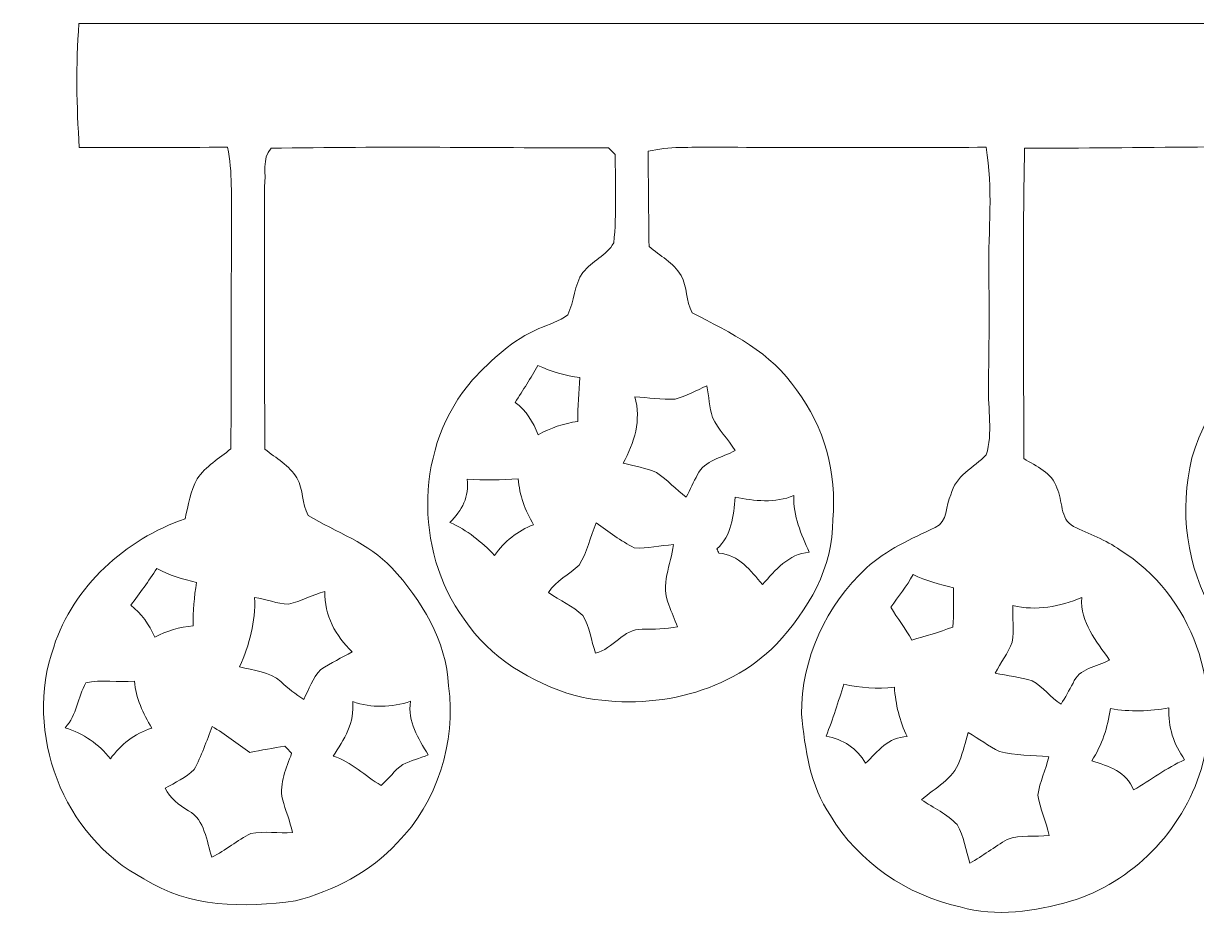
# Model space of a CAD drawing. Header units: centimetres. Extents: x -13.9 to 13.9, y -16.3 to 16.2.
# Drawn here: x -13.92 to -0.23, y -16.27 to -5.84 of the extents above; entities that cross this region are included whole.
import ezdxf

# ---------------------------------------------------------------- set-up
doc = ezdxf.new("R2010")
doc.units = ezdxf.units.CM
doc.header["$MEASUREMENT"] = 0
doc.layers.add('Layer 1', color=7, linetype='Continuous')

msp = doc.modelspace()

# ---------------------------------------------------------------- linework, layer by layer
at = {"layer": 'Layer 1', "color": 251, "lineweight": 9}
for points, knots in [([(-13.26925, -5.84137), (-4.3983, -5.83925), (4.47231, -5.84066), (13.34291, -5.84066), (13.34291, -5.84066), (13.34009, -6.32185), (13.35208, -6.80375), (13.35032, -7.28564), (13.35032, -7.28564), (12.71144, -7.30046), (12.06762, -7.24366), (11.43262, -7.32833), (11.43262, -7.32833), (11.43579, -7.61372), (11.43826, -7.89983), (11.44391, -8.18593), (11.44391, -8.18593), (11.55574, -8.26319), (11.68415, -8.32669), (11.77023, -8.4357), (11.77023, -8.4357), (11.87641, -8.59833), (11.92298, -8.79024), (11.97378, -8.97544), (11.97378, -8.97544), (12.86983, -9.27178), (13.60538, -10.1262), (13.59232, -11.09599), (13.59232, -11.09599), (13.65124, -11.76274), (13.3228, -12.40974), (12.85608, -12.86694), (12.85608, -12.86694), (12.37383, -13.28886), (11.72578, -13.50723), (11.08725, -13.49065), (11.08725, -13.49065), (10.47483, -13.42292), (9.85676, -13.17491), (9.4433, -12.70466), (9.4433, -12.70466), (8.86016, -12.07389), (8.68342, -11.09705), (9.02208, -10.30612), (9.02208, -10.30612), (9.26586, -9.73285), (9.74105, -9.25661), (10.32772, -9.0393), (10.32772, -9.0393), (10.56584, -8.98285), (10.53797, -8.6978), (10.6364, -8.5246), (10.6364, -8.5246), (10.70131, -8.35632), (10.87064, -8.27658), (11.01034, -8.18205), (11.01034, -8.18205), (11.01281, -7.93017), (11.0301, -7.67793), (11.01387, -7.4271), (11.01387, -7.4271), (11.01352, -7.33926), (10.93061, -7.27612), (10.84842, -7.274), (10.84842, -7.274), (10.21024, -7.27047), (9.57207, -7.29375), (8.93425, -7.28705), (8.93425, -7.28705), (8.2749, -7.28599), (7.61027, -7.24295), (6.95446, -7.32833), (6.95446, -7.32833), (6.96927, -8.33762), (6.94493, -9.34727), (6.96257, -10.35657), (6.96257, -10.35657), (6.9033, -10.54601), (7.08816, -10.62292), (7.19858, -10.71923), (7.19858, -10.71923), (7.39437, -10.85928), (7.40601, -11.1281), (7.50585, -11.32742), (7.50585, -11.32742), (7.66425, -11.43642), (7.85933, -11.47911), (8.01842, -11.58918), (8.01842, -11.58918), (8.9494, -12.12469), (9.40908, -13.38199), (8.96741, -14.37683), (8.96741, -14.37683), (8.59381, -15.40129), (7.42259, -16.01125), (6.3632, -15.82216), (6.3632, -15.82216), (5.80828, -15.74737), (5.3024, -15.4408), (4.9274, -15.03264), (4.9274, -15.03264), (4.31603, -14.33097), (4.20173, -13.24194), (4.66105, -12.43126), (4.66105, -12.43126), (4.87413, -12.09153), (5.14753, -11.77862), (5.49995, -11.57789), (5.49995, -11.57789), (5.65588, -11.47593), (5.8418, -11.43113), (5.99772, -11.33165), (5.99772, -11.33165), (6.08027, -11.19865), (6.07745, -11.03038), (6.15436, -10.8935), (6.15436, -10.8935), (6.22738, -10.73369), (6.39777, -10.65855), (6.52971, -10.55624), (6.52971, -10.55624), (6.54135, -9.47533), (6.53359, -8.39407), (6.53465, -7.31316), (6.53465, -7.31316), (5.21879, -7.25318), (3.90046, -7.3054), (2.58354, -7.28105), (2.58354, -7.28105), (2.48476, -7.31457), (2.25898, -7.22249), (2.22018, -7.37983), (2.22018, -7.37983), (2.1715, -7.75554), (2.19831, -8.13725), (2.1976, -8.51612), (2.1976, -8.51612), (2.31367, -8.58704), (2.4382, -8.64983), (2.53203, -8.75073), (2.53203, -8.75073), (2.66891, -8.90419), (2.65057, -9.13243), (2.75146, -9.30388), (2.75146, -9.30388), (2.92432, -9.41007), (3.12258, -9.46792), (3.29439, -9.57763), (3.29439, -9.57763), (3.81473, -9.90008), (4.22501, -10.4303), (4.3312, -11.04096), (4.3312, -11.04096), (4.45079, -11.5987), (4.3559, -12.19701), (4.06838, -12.68878), (4.06838, -12.68878), (3.49476, -13.66598), (2.16232, -14.10483), (1.12022, -13.66175), (1.12022, -13.66175), (0.64467, -13.48888), (0.25238, -13.13575), (-0.02455, -12.71842), (-0.02455, -12.71842), (-0.35475, -12.1829), (-0.43165, -11.51439), (-0.28419, -10.90796), (-0.28419, -10.90796), (-0.10533, -10.26873), (0.36492, -9.71804), (0.9717, -9.44746), (0.9717, -9.44746), (1.07753, -9.39208), (1.20383, -9.36527), (1.29096, -9.27989), (1.29096, -9.27989), (1.35446, -9.13173), (1.33753, -8.95322), (1.43666, -8.82058), (1.43666, -8.82058), (1.5432, -8.70875), (1.67055, -8.61843), (1.7972, -8.53059), (1.7972, -8.53059), (1.80955, -8.11996), (1.80955, -7.70933), (1.79826, -7.29905), (1.79826, -7.29905), (0.45347, -7.25565), (-0.89238, -7.29481), (-2.23752, -7.29517), (-2.23752, -7.29517), (-2.26116, -8.50167), (-2.24599, -9.70852), (-2.24669, -10.91537), (-2.24669, -10.91537), (-2.10064, -11.00357), (-1.91614, -11.08012), (-1.86075, -11.25757), (-1.86075, -11.25757), (-1.78879, -11.39868), (-1.8283, -11.6234), (-1.66708, -11.7063), (-1.66708, -11.7063), (-1.48646, -11.79978), (-1.28784, -11.85835), (-1.12345, -11.98252), (-1.12345, -11.98252), (-0.28031, -12.4937), (0.09928, -13.60883), (-0.178, -14.54228), (-0.178, -14.54228), (-0.39461, -15.26265), (-0.98128, -15.85955), (-1.702, -16.08004), (-1.702, -16.08004), (-2.11758, -16.1954), (-2.5656, -16.26913), (-2.98789, -16.14495), (-2.98789, -16.14495), (-3.60807, -16.01054), (-4.17216, -15.6239), (-4.50236, -15.08027), (-4.50236, -15.08027), (-4.7419, -14.73419), (-4.79588, -14.3031), (-4.84033, -13.89529), (-4.84033, -13.89529), (-4.84103, -13.25358), (-4.5528, -12.62387), (-4.08221, -12.19137), (-4.08221, -12.19137), (-3.84867, -11.979), (-3.5601, -11.85235), (-3.27928, -11.71794), (-3.27928, -11.71794), (-3.13006, -11.65832), (-3.1604, -11.45724), (-3.09689, -11.3387), (-3.09689, -11.3387), (-3.04998, -11.11928), (-2.82808, -11.01768), (-2.68344, -10.87304), (-2.68344, -10.87304), (-2.60653, -10.61445), (-2.66475, -10.33823), (-2.65945, -10.07329), (-2.65945, -10.07329), (-2.65169, -9.62808), (-2.64675, -9.18253), (-2.65522, -8.73697), (-2.65522, -8.73697), (-2.66156, -8.2526), (-2.60053, -7.76365), (-2.68626, -7.28388), (-2.68626, -7.28388), (-3.75165, -7.28811), (-4.81704, -7.28846), (-5.88243, -7.28247), (-5.88243, -7.28247), (-6.13149, -7.2874), (-6.38514, -7.27153), (-6.62926, -7.33044), (-6.62926, -7.33044), (-6.62609, -7.70051), (-6.62256, -8.07057), (-6.61762, -8.44134), (-6.61762, -8.44134), (-6.48991, -8.54753), (-6.33328, -8.63149), (-6.24473, -8.77789), (-6.24473, -8.77789), (-6.16783, -8.91089), (-6.19005, -9.07916), (-6.11526, -9.21322), (-6.11526, -9.21322), (-5.66724, -9.44639), (-5.18674, -9.67783), (-4.89959, -10.11421), (-4.89959, -10.11421), (-4.56763, -10.54072), (-4.42722, -11.08823), (-4.47414, -11.62481), (-4.47414, -11.62481), (-4.46391, -12.17937), (-4.76517, -12.68773), (-5.13207, -13.08143), (-5.13207, -13.08143), (-5.73038, -13.6875), (-6.66701, -13.87235), (-7.48051, -13.68044), (-7.48051, -13.68044), (-7.98816, -13.5284), (-8.47817, -13.23912), (-8.77379, -12.78897), (-8.77379, -12.78897), (-9.36893, -11.98041), (-9.34495, -10.75662), (-8.67572, -9.99744), (-8.67572, -9.99744), (-8.45312, -9.75932), (-8.20724, -9.52613), (-7.90173, -9.39947), (-7.90173, -9.39947), (-7.78849, -9.34869), (-7.66643, -9.31234), (-7.56589, -9.23721), (-7.56589, -9.23721), (-7.48757, -9.08092), (-7.49498, -8.8876), (-7.38844, -8.74367), (-7.38844, -8.74367), (-7.2886, -8.60856), (-7.11398, -8.54753), (-7.02966, -8.39971), (-7.02966, -8.39971), (-6.99474, -8.0561), (-7.01097, -7.71038), (-7.01344, -7.36607), (-7.01344, -7.36607), (-7.03954, -7.34103), (-7.0653, -7.31598), (-7.09105, -7.29128), (-7.09105, -7.29128), (-8.40303, -7.29058), (-9.71607, -7.27188), (-11.02699, -7.29517), (-11.02699, -7.29517), (-11.13882, -7.4144), (-11.07991, -7.59891), (-11.10495, -7.74425), (-11.10495, -7.74425), (-11.10566, -8.76413), (-11.10601, -9.78437), (-11.09896, -10.8046), (-11.09896, -10.8046), (-10.9709, -10.91078), (-10.81391, -10.99475), (-10.72501, -11.1415), (-10.72501, -11.1415), (-10.64811, -11.27485), (-10.66998, -11.44313), (-10.5959, -11.57789), (-10.5959, -11.57789), (-10.26675, -11.7765), (-9.88999, -11.89962), (-9.61976, -12.18819), (-9.61976, -12.18819), (-9.2705, -12.56531), (-8.98334, -13.0405), (-8.95617, -13.5665), (-8.95617, -13.5665), (-8.87045, -14.22443), (-9.0853, -14.92398), (-9.55485, -15.39706), (-9.55485, -15.39706), (-9.86988, -15.73749), (-10.29568, -15.95833), (-10.74159, -16.07404), (-10.74159, -16.07404), (-11.33638, -16.15624), (-11.99007, -16.15694), (-12.51042, -15.81581), (-12.51042, -15.81581), (-13.45622, -15.32933), (-13.91589, -14.10872), (-13.56346, -13.11318), (-13.56346, -13.11318), (-13.33169, -12.40233), (-12.72632, -11.86046), (-12.03029, -11.61634), (-12.03029, -11.61634), (-11.99113, -11.45971), (-11.97243, -11.2939), (-11.89059, -11.15209), (-11.89059, -11.15209), (-11.79146, -11.00427), (-11.6313, -10.9129), (-11.49689, -10.80213), (-11.49689, -10.80213), (-11.4856, -9.92406), (-11.49583, -9.04634), (-11.48807, -8.16864), (-11.48807, -8.16864), (-11.49336, -7.87302), (-11.47572, -7.57315), (-11.53393, -7.28176), (-11.53393, -7.28176), (-12.11072, -7.2874), (-12.68751, -7.28776), (-13.26431, -7.28635), (-13.26431, -7.28635), (-13.29817, -6.80516), (-13.30311, -6.3222), (-13.26925, -5.84137), (-13.26925, -5.84137), (-13.26925, -5.84137), (-13.26925, -5.84137), (-13.26925, -5.84137)], [0, 0, 0, 0, 0.00990099, 0.00990099, 0.00990099, 0.00990099, 0.01980198, 0.01980198, 0.01980198, 0.01980198, 0.02970297, 0.02970297, 0.02970297, 0.02970297, 0.03960396, 0.03960396, 0.03960396, 0.03960396, 0.04950495, 0.04950495, 0.04950495, 0.04950495, 0.05940594, 0.05940594, 0.05940594, 0.05940594, 0.06930693, 0.06930693, 0.06930693, 0.06930693, 0.07920792, 0.07920792, 0.07920792, 0.07920792, 0.08910891, 0.08910891, 0.08910891, 0.08910891, 0.0990099, 0.0990099, 0.0990099, 0.0990099, 0.10891089, 0.10891089, 0.10891089, 0.10891089, 0.11881188, 0.11881188, 0.11881188, 0.11881188, 0.12871287, 0.12871287, 0.12871287, 0.12871287, 0.13861386, 0.13861386, 0.13861386, 0.13861386, 0.14851485, 0.14851485, 0.14851485, 0.14851485, 0.15841584, 0.15841584, 0.15841584, 0.15841584, 0.16831683, 0.16831683, 0.16831683, 0.16831683, 0.17821782, 0.17821782, 0.17821782, 0.17821782, 0.18811881, 0.18811881, 0.18811881, 0.18811881, 0.1980198, 0.1980198, 0.1980198, 0.1980198, 0.20792079, 0.20792079, 0.20792079, 0.20792079, 0.21782178, 0.21782178, 0.21782178, 0.21782178, 0.22772277, 0.22772277, 0.22772277, 0.22772277, 0.23762376, 0.23762376, 0.23762376, 0.23762376, 0.24752475, 0.24752475, 0.24752475, 0.24752475, 0.25742574, 0.25742574, 0.25742574, 0.25742574, 0.26732673, 0.26732673, 0.26732673, 0.26732673, 0.27722772, 0.27722772, 0.27722772, 0.27722772, 0.28712871, 0.28712871, 0.28712871, 0.28712871, 0.2970297, 0.2970297, 0.2970297, 0.2970297, 0.30693069, 0.30693069, 0.30693069, 0.30693069, 0.31683168, 0.31683168, 0.31683168, 0.31683168, 0.32673267, 0.32673267, 0.32673267, 0.32673267, 0.33663366, 0.33663366, 0.33663366, 0.33663366, 0.34653465, 0.34653465, 0.34653465, 0.34653465, 0.35643564, 0.35643564, 0.35643564, 0.35643564, 0.36633663, 0.36633663, 0.36633663, 0.36633663, 0.37623762, 0.37623762, 0.37623762, 0.37623762, 0.38613861, 0.38613861, 0.38613861, 0.38613861, 0.3960396, 0.3960396, 0.3960396, 0.3960396, 0.40594059, 0.40594059, 0.40594059, 0.40594059, 0.41584158, 0.41584158, 0.41584158, 0.41584158, 0.42574257, 0.42574257, 0.42574257, 0.42574257, 0.43564356, 0.43564356, 0.43564356, 0.43564356, 0.44554455, 0.44554455, 0.44554455, 0.44554455, 0.45544554, 0.45544554, 0.45544554, 0.45544554, 0.46534653, 0.46534653, 0.46534653, 0.46534653, 0.47524752, 0.47524752, 0.47524752, 0.47524752, 0.48514851, 0.48514851, 0.48514851, 0.48514851, 0.4950495, 0.4950495, 0.4950495, 0.4950495, 0.5049505, 0.5049505, 0.5049505, 0.5049505, 0.51485149, 0.51485149, 0.51485149, 0.51485149, 0.52475248, 0.52475248, 0.52475248, 0.52475248, 0.53465347, 0.53465347, 0.53465347, 0.53465347, 0.54455446, 0.54455446, 0.54455446, 0.54455446, 0.55445545, 0.55445545, 0.55445545, 0.55445545, 0.56435644, 0.56435644, 0.56435644, 0.56435644, 0.57425743, 0.57425743, 0.57425743, 0.57425743, 0.58415842, 0.58415842, 0.58415842, 0.58415842, 0.59405941, 0.59405941, 0.59405941, 0.59405941, 0.6039604, 0.6039604, 0.6039604, 0.6039604, 0.61386139, 0.61386139, 0.61386139, 0.61386139, 0.62376238, 0.62376238, 0.62376238, 0.62376238, 0.63366337, 0.63366337, 0.63366337, 0.63366337, 0.64356436, 0.64356436, 0.64356436, 0.64356436, 0.65346535, 0.65346535, 0.65346535, 0.65346535, 0.66336634, 0.66336634, 0.66336634, 0.66336634, 0.67326733, 0.67326733, 0.67326733, 0.67326733, 0.68316832, 0.68316832, 0.68316832, 0.68316832, 0.69306931, 0.69306931, 0.69306931, 0.69306931, 0.7029703, 0.7029703, 0.7029703, 0.7029703, 0.71287129, 0.71287129, 0.71287129, 0.71287129, 0.72277228, 0.72277228, 0.72277228, 0.72277228, 0.73267327, 0.73267327, 0.73267327, 0.73267327, 0.74257426, 0.74257426, 0.74257426, 0.74257426, 0.75247525, 0.75247525, 0.75247525, 0.75247525, 0.76237624, 0.76237624, 0.76237624, 0.76237624, 0.77227723, 0.77227723, 0.77227723, 0.77227723, 0.78217822, 0.78217822, 0.78217822, 0.78217822, 0.79207921, 0.79207921, 0.79207921, 0.79207921, 0.8019802, 0.8019802, 0.8019802, 0.8019802, 0.81188119, 0.81188119, 0.81188119, 0.81188119, 0.82178218, 0.82178218, 0.82178218, 0.82178218, 0.83168317, 0.83168317, 0.83168317, 0.83168317, 0.84158416, 0.84158416, 0.84158416, 0.84158416, 0.85148515, 0.85148515, 0.85148515, 0.85148515, 0.86138614, 0.86138614, 0.86138614, 0.86138614, 0.87128713, 0.87128713, 0.87128713, 0.87128713, 0.88118812, 0.88118812, 0.88118812, 0.88118812, 0.89108911, 0.89108911, 0.89108911, 0.89108911, 0.9009901, 0.9009901, 0.9009901, 0.9009901, 0.91089109, 0.91089109, 0.91089109, 0.91089109, 0.92079208, 0.92079208, 0.92079208, 0.92079208, 0.93069307, 0.93069307, 0.93069307, 0.93069307, 0.94059406, 0.94059406, 0.94059406, 0.94059406, 0.95049505, 0.95049505, 0.95049505, 0.95049505, 0.96039604, 0.96039604, 0.96039604, 0.96039604, 0.97029703, 0.97029703, 0.97029703, 0.97029703, 0.98019802, 0.98019802, 0.98019802, 0.98019802, 1, 1, 1, 1]), ([(-7.91408, -9.8274), (-7.99804, -9.97416), (-8.08906, -10.11738), (-8.17937, -10.26096), (-8.17937, -10.26096), (-8.0506, -10.35375), (-7.9677, -10.48992), (-7.91302, -10.63632), (-7.91302, -10.63632), (-7.76873, -10.55871), (-7.61281, -10.50544), (-7.45053, -10.48181), (-7.45053, -10.48181), (-7.44665, -10.31071), (-7.43818, -10.14032), (-7.42478, -9.96993), (-7.42478, -9.96993), (-7.59517, -9.95017), (-7.75991, -9.90184), (-7.91408, -9.8274), (-7.91408, -9.8274), (-7.91408, -9.8274), (-7.91408, -9.8274), (-7.91408, -9.8274)], [0, 0, 0, 0, 0.14285714, 0.14285714, 0.14285714, 0.14285714, 0.28571429, 0.28571429, 0.28571429, 0.28571429, 0.42857143, 0.42857143, 0.42857143, 0.42857143, 0.57142857, 0.57142857, 0.57142857, 0.57142857, 0.71428571, 0.71428571, 0.71428571, 0.71428571, 1, 1, 1, 1]), ([(-6.31388, -10.22075), (-6.47086, -10.22675), (-6.6275, -10.20488), (-6.78343, -10.19606), (-6.78343, -10.19606), (-6.70617, -10.46382), (-6.78978, -10.73122), (-6.91925, -10.96899), (-6.91925, -10.96899), (-6.78907, -11.00357), (-6.65325, -11.02332), (-6.52943, -11.07941), (-6.52943, -11.07941), (-6.40348, -11.1602), (-6.30541, -11.27732), (-6.18335, -11.3641), (-6.18335, -11.3641), (-6.13996, -11.27626), (-6.10045, -11.18666), (-6.05176, -11.10199), (-6.05176, -11.10199), (-5.97098, -10.93336), (-5.76213, -10.90479), (-5.61397, -10.82083), (-5.61397, -10.82083), (-5.69687, -10.68924), (-5.81046, -10.57635), (-5.8782, -10.43595), (-5.8782, -10.43595), (-5.91524, -10.31565), (-5.91912, -10.18865), (-5.94311, -10.06588), (-5.94311, -10.06588), (-6.06588, -10.1188), (-6.1837, -10.18759), (-6.31388, -10.22075), (-6.31388, -10.22075), (-6.31388, -10.22075), (-6.31388, -10.22075), (-6.31388, -10.22075)], [0, 0, 0, 0, 0.09090909, 0.09090909, 0.09090909, 0.09090909, 0.18181818, 0.18181818, 0.18181818, 0.18181818, 0.27272727, 0.27272727, 0.27272727, 0.27272727, 0.36363636, 0.36363636, 0.36363636, 0.36363636, 0.45454545, 0.45454545, 0.45454545, 0.45454545, 0.54545455, 0.54545455, 0.54545455, 0.54545455, 0.63636364, 0.63636364, 0.63636364, 0.63636364, 0.72727273, 0.72727273, 0.72727273, 0.72727273, 0.81818182, 0.81818182, 0.81818182, 0.81818182, 1, 1, 1, 1]), ([(-8.74134, -11.15526), (-8.70924, -11.35529), (-8.80343, -11.52356), (-8.93996, -11.65903), (-8.93996, -11.65903), (-8.74064, -11.75004), (-8.56989, -11.88516), (-8.41996, -12.04532), (-8.41996, -12.04532), (-8.30813, -11.87916), (-8.15009, -11.75851), (-7.96523, -11.68619), (-7.96523, -11.68619), (-8.06295, -11.52074), (-8.1321, -11.34223), (-8.14303, -11.14962), (-8.14303, -11.14962), (-8.342, -11.16655), (-8.54202, -11.1669), (-8.74134, -11.15526), (-8.74134, -11.15526), (-8.74134, -11.15526), (-8.74134, -11.15526), (-8.74134, -11.15526)], [0, 0, 0, 0, 0.14285714, 0.14285714, 0.14285714, 0.14285714, 0.28571429, 0.28571429, 0.28571429, 0.28571429, 0.42857143, 0.42857143, 0.42857143, 0.42857143, 0.57142857, 0.57142857, 0.57142857, 0.57142857, 0.71428571, 0.71428571, 0.71428571, 0.71428571, 1, 1, 1, 1]), ([(-5.61467, -11.36552), (-5.63055, -11.5853), (-5.65418, -11.81213), (-5.8274, -11.96912), (-5.8274, -11.96912), (-5.81893, -11.98535), (-5.81046, -12.00193), (-5.802, -12.01921), (-5.802, -12.01921), (-5.56669, -12.03262), (-5.43617, -12.22629), (-5.294, -12.38293), (-5.294, -12.38293), (-5.14125, -12.21818), (-4.99414, -12.0245), (-4.74825, -12.00828), (-4.74825, -12.00828), (-4.84315, -11.79802), (-4.93946, -11.58353), (-4.92887, -11.34647), (-4.92887, -11.34647), (-5.14936, -11.43678), (-5.38712, -11.41067), (-5.61467, -11.36552), (-5.61467, -11.36552), (-5.61467, -11.36552), (-5.61467, -11.36552), (-5.61467, -11.36552)], [0, 0, 0, 0, 0.125, 0.125, 0.125, 0.125, 0.25, 0.25, 0.25, 0.25, 0.375, 0.375, 0.375, 0.375, 0.5, 0.5, 0.5, 0.5, 0.625, 0.625, 0.625, 0.625, 0.75, 0.75, 0.75, 0.75, 1, 1, 1, 1]), ([(-7.23569, -11.66608), (-7.30342, -11.82907), (-7.3394, -12.00792), (-7.43324, -12.15891), (-7.43324, -12.15891), (-7.54895, -12.26898), (-7.70171, -12.33777), (-7.7899, -12.47782), (-7.7899, -12.47782), (-7.65867, -12.56849), (-7.50909, -12.63552), (-7.39091, -12.74382), (-7.39091, -12.74382), (-7.30906, -12.87823), (-7.2946, -13.03945), (-7.24168, -13.18585), (-7.24168, -13.18585), (-7.03672, -13.13681), (-6.91783, -12.89692), (-6.697, -12.9068), (-6.697, -12.9068), (-6.56012, -12.90751), (-6.42218, -12.90327), (-6.28742, -12.87823), (-6.28742, -12.87823), (-6.31917, -12.7918), (-6.35339, -12.70678), (-6.38726, -12.62176), (-6.38726, -12.62176), (-6.49203, -12.39598), (-6.35833, -12.14727), (-6.33363, -11.91938), (-6.33363, -11.91938), (-6.48603, -11.92714), (-6.63738, -11.96559), (-6.79013, -11.95748), (-6.79013, -11.95748), (-6.94782, -11.87457), (-7.09175, -11.7698), (-7.23569, -11.66608), (-7.23569, -11.66608), (-7.23569, -11.66608), (-7.23569, -11.66608), (-7.23569, -11.66608)], [0, 0, 0, 0, 0.08333333, 0.08333333, 0.08333333, 0.08333333, 0.16666667, 0.16666667, 0.16666667, 0.16666667, 0.25, 0.25, 0.25, 0.25, 0.33333333, 0.33333333, 0.33333333, 0.33333333, 0.41666667, 0.41666667, 0.41666667, 0.41666667, 0.5, 0.5, 0.5, 0.5, 0.58333333, 0.58333333, 0.58333333, 0.58333333, 0.66666667, 0.66666667, 0.66666667, 0.66666667, 0.75, 0.75, 0.75, 0.75, 0.83333333, 0.83333333, 0.83333333, 0.83333333, 1, 1, 1, 1]), ([(-12.66494, -12.62599), (-12.539, -12.7223), (-12.44621, -12.85142), (-12.38413, -12.99676), (-12.38413, -12.99676), (-12.24301, -12.92797), (-12.09308, -12.87717), (-11.93575, -12.86623), (-11.93575, -12.86623), (-11.93786, -12.69619), (-11.92551, -12.52792), (-11.89553, -12.36105), (-11.89553, -12.36105), (-12.05534, -12.32013), (-12.21656, -12.28133), (-12.35943, -12.19631), (-12.35943, -12.19631), (-12.45539, -12.34342), (-12.55981, -12.48488), (-12.66494, -12.62599), (-12.66494, -12.62599), (-12.66494, -12.62599), (-12.66494, -12.62599), (-12.66494, -12.62599)], [0, 0, 0, 0, 0.14285714, 0.14285714, 0.14285714, 0.14285714, 0.28571429, 0.28571429, 0.28571429, 0.28571429, 0.42857143, 0.42857143, 0.42857143, 0.42857143, 0.57142857, 0.57142857, 0.57142857, 0.57142857, 0.71428571, 0.71428571, 0.71428571, 0.71428571, 1, 1, 1, 1]), ([(-3.53822, -12.26827), (-3.60878, -12.4055), (-3.71355, -12.52051), (-3.79575, -12.64998), (-3.79575, -12.64998), (-3.72414, -12.78298), (-3.62077, -12.89692), (-3.5541, -13.03345), (-3.5541, -13.03345), (-3.39394, -12.98618), (-3.23166, -12.94137), (-3.07573, -12.88105), (-3.07573, -12.88105), (-3.05456, -12.72971), (-3.07044, -12.57554), (-3.0655, -12.4242), (-3.0655, -12.4242), (-3.22743, -12.38434), (-3.38794, -12.34059), (-3.53822, -12.26827), (-3.53822, -12.26827), (-3.53822, -12.26827), (-3.53822, -12.26827), (-3.53822, -12.26827)], [0, 0, 0, 0, 0.14285714, 0.14285714, 0.14285714, 0.14285714, 0.28571429, 0.28571429, 0.28571429, 0.28571429, 0.42857143, 0.42857143, 0.42857143, 0.42857143, 0.57142857, 0.57142857, 0.57142857, 0.57142857, 0.71428571, 0.71428571, 0.71428571, 0.71428571, 1, 1, 1, 1]), ([(-10.82414, -12.6147), (-10.95855, -12.61082), (-11.08696, -12.55297), (-11.21925, -12.53638), (-11.21925, -12.53638), (-11.20655, -12.81755), (-11.27817, -13.08848), (-11.39564, -13.34283), (-11.39564, -13.34283), (-11.23231, -13.38975), (-11.04533, -13.39681), (-10.9141, -13.51746), (-10.9141, -13.51746), (-10.82873, -13.59225), (-10.74089, -13.66457), (-10.64493, -13.7263), (-10.64493, -13.7263), (-10.58778, -13.60636), (-10.54333, -13.47336), (-10.44843, -13.37705), (-10.44843, -13.37705), (-10.3299, -13.30015), (-10.20325, -13.23771), (-10.07977, -13.16997), (-10.07977, -13.16997), (-10.27593, -12.983), (-10.4061, -12.74699), (-10.39905, -12.46512), (-10.39905, -12.46512), (-10.54333, -12.50746), (-10.67915, -12.57554), (-10.82414, -12.6147), (-10.82414, -12.6147), (-10.82414, -12.6147), (-10.82414, -12.6147), (-10.82414, -12.6147)], [0, 0, 0, 0, 0.1, 0.1, 0.1, 0.1, 0.2, 0.2, 0.2, 0.2, 0.3, 0.3, 0.3, 0.3, 0.4, 0.4, 0.4, 0.4, 0.5, 0.5, 0.5, 0.5, 0.6, 0.6, 0.6, 0.6, 0.7, 0.7, 0.7, 0.7, 0.8, 0.8, 0.8, 0.8, 1, 1, 1, 1]), ([(-2.3744, -12.62811), (-2.38287, -12.76816), (-2.35076, -12.91562), (-2.38251, -13.05567), (-2.38251, -13.05567), (-2.43084, -13.18479), (-2.51516, -13.29662), (-2.57866, -13.41868), (-2.57866, -13.41868), (-2.43508, -13.44902), (-2.28797, -13.46348), (-2.14756, -13.50829), (-2.14756, -13.50829), (-2.02127, -13.57814), (-1.93449, -13.70161), (-1.81207, -13.77922), (-1.81207, -13.77922), (-1.76021, -13.70161), (-1.7193, -13.61659), (-1.67131, -13.53686), (-1.67131, -13.53686), (-1.60675, -13.35765), (-1.39332, -13.34495), (-1.24622, -13.26558), (-1.24622, -13.26558), (-1.40038, -13.04297), (-1.58559, -12.8299), (-1.57078, -12.53709), (-1.57078, -12.53709), (-1.82689, -12.64257), (-2.09888, -12.69725), (-2.3744, -12.62811), (-2.3744, -12.62811), (-2.3744, -12.62811), (-2.3744, -12.62811), (-2.3744, -12.62811)], [0, 0, 0, 0, 0.1, 0.1, 0.1, 0.1, 0.2, 0.2, 0.2, 0.2, 0.3, 0.3, 0.3, 0.3, 0.4, 0.4, 0.4, 0.4, 0.5, 0.5, 0.5, 0.5, 0.6, 0.6, 0.6, 0.6, 0.7, 0.7, 0.7, 0.7, 0.8, 0.8, 0.8, 0.8, 1, 1, 1, 1]), ([(-13.18916, -13.53157), (-13.28018, -13.69773), (-13.29147, -13.90622), (-13.4287, -14.05474), (-13.4287, -14.05474), (-13.2195, -14.12424), (-13.03535, -14.24312), (-12.902, -14.41951), (-12.902, -14.41951), (-12.78418, -14.24842), (-12.61696, -14.12388), (-12.41976, -14.05827), (-12.41976, -14.05827), (-12.51889, -13.88823), (-12.60708, -13.71008), (-12.6219, -13.5104), (-12.6219, -13.5104), (-12.80993, -13.53228), (-13.00819, -13.48888), (-13.18916, -13.53157), (-13.18916, -13.53157), (-13.18916, -13.53157), (-13.18916, -13.53157), (-13.18916, -13.53157)], [0, 0, 0, 0, 0.14285714, 0.14285714, 0.14285714, 0.14285714, 0.28571429, 0.28571429, 0.28571429, 0.28571429, 0.42857143, 0.42857143, 0.42857143, 0.42857143, 0.57142857, 0.57142857, 0.57142857, 0.57142857, 0.71428571, 0.71428571, 0.71428571, 0.71428571, 1, 1, 1, 1]), ([(-4.34679, -13.54709), (-4.40958, -13.75029), (-4.47097, -13.95455), (-4.55246, -14.1514), (-4.55246, -14.1514), (-4.35596, -14.18915), (-4.19192, -14.29639), (-4.09208, -14.46961), (-4.09208, -14.46961), (-3.95238, -14.33343), (-3.8268, -14.16093), (-3.60596, -14.15846), (-3.60596, -14.15846), (-3.69838, -13.97783), (-3.73966, -13.78098), (-3.75624, -13.58096), (-3.75624, -13.58096), (-3.9538, -13.60989), (-4.15206, -13.58449), (-4.34679, -13.54709), (-4.34679, -13.54709), (-4.34679, -13.54709), (-4.34679, -13.54709), (-4.34679, -13.54709)], [0, 0, 0, 0, 0.14285714, 0.14285714, 0.14285714, 0.14285714, 0.28571429, 0.28571429, 0.28571429, 0.28571429, 0.42857143, 0.42857143, 0.42857143, 0.42857143, 0.57142857, 0.57142857, 0.57142857, 0.57142857, 0.71428571, 0.71428571, 0.71428571, 0.71428571, 1, 1, 1, 1]), ([(-10.0752, -13.74924), (-10.04838, -13.99195), (-10.17715, -14.19373), (-10.30203, -14.386), (-10.30203, -14.386), (-10.08613, -14.45126), (-9.93267, -14.61883), (-9.74357, -14.72855), (-9.74357, -14.72855), (-9.65468, -14.65199), (-9.5873, -14.55216), (-9.49169, -14.48407), (-9.49169, -14.48407), (-9.39504, -14.43892), (-9.29237, -14.41034), (-9.19325, -14.37224), (-9.19325, -14.37224), (-9.30967, -14.18139), (-9.43843, -13.98313), (-9.39998, -13.74641), (-9.39998, -13.74641), (-9.62082, -13.8212), (-9.85435, -13.82649), (-10.0752, -13.74924), (-10.0752, -13.74924), (-10.0752, -13.74924), (-10.0752, -13.74924), (-10.0752, -13.74924)], [0, 0, 0, 0, 0.125, 0.125, 0.125, 0.125, 0.25, 0.25, 0.25, 0.25, 0.375, 0.375, 0.375, 0.375, 0.5, 0.5, 0.5, 0.5, 0.625, 0.625, 0.625, 0.625, 0.75, 0.75, 0.75, 0.75, 1, 1, 1, 1]), ([(-1.23493, -13.83249), (-1.26703, -14.0491), (-1.3337, -14.25688), (-1.4533, -14.44138), (-1.4533, -14.44138), (-1.25609, -14.50171), (-1.04513, -14.5698), (-0.9654, -14.78076), (-0.9654, -14.78076), (-0.76573, -14.66434), (-0.58229, -14.52288), (-0.36956, -14.42904), (-0.36956, -14.42904), (-0.49692, -14.25088), (-0.56465, -14.0431), (-0.55301, -13.82297), (-0.55301, -13.82297), (-0.77843, -13.86495), (-1.00844, -13.86988), (-1.23493, -13.83249), (-1.23493, -13.83249), (-1.23493, -13.83249), (-1.23493, -13.83249), (-1.23493, -13.83249)], [0, 0, 0, 0, 0.14285714, 0.14285714, 0.14285714, 0.14285714, 0.28571429, 0.28571429, 0.28571429, 0.28571429, 0.42857143, 0.42857143, 0.42857143, 0.42857143, 0.57142857, 0.57142857, 0.57142857, 0.57142857, 0.71428571, 0.71428571, 0.71428571, 0.71428571, 1, 1, 1, 1]), ([(-11.71561, -14.03957), (-11.77911, -14.21032), (-11.83767, -14.38318), (-11.92551, -14.54369), (-11.92551, -14.54369), (-12.01865, -14.64106), (-12.14776, -14.69362), (-12.26348, -14.75959), (-12.26348, -14.75959), (-12.20386, -14.87636), (-12.10331, -14.95997), (-11.99043, -15.02312), (-11.99043, -15.02312), (-11.7964, -15.13071), (-11.78335, -15.37766), (-11.71738, -15.56498), (-11.71738, -15.56498), (-11.55827, -15.48561), (-11.42175, -15.36813), (-11.26335, -15.2884), (-11.26335, -15.2884), (-11.10354, -15.25912), (-10.93914, -15.2884), (-10.77792, -15.27676), (-10.77792, -15.27676), (-10.80615, -15.14412), (-10.85907, -15.01888), (-10.89399, -14.88835), (-10.89399, -14.88835), (-10.93562, -14.69927), (-10.84743, -14.52535), (-10.7871, -14.35354), (-10.7871, -14.35354), (-10.81356, -14.32462), (-10.84037, -14.29639), (-10.86683, -14.26817), (-10.86683, -14.26817), (-11.003, -14.29145), (-11.13882, -14.31756), (-11.27464, -14.34331), (-11.27464, -14.34331), (-11.42034, -14.2396), (-11.56145, -14.12988), (-11.71561, -14.03957), (-11.71561, -14.03957), (-11.71561, -14.03957), (-11.71561, -14.03957), (-11.71561, -14.03957)], [0, 0, 0, 0, 0.07692308, 0.07692308, 0.07692308, 0.07692308, 0.15384615, 0.15384615, 0.15384615, 0.15384615, 0.23076923, 0.23076923, 0.23076923, 0.23076923, 0.30769231, 0.30769231, 0.30769231, 0.30769231, 0.38461538, 0.38461538, 0.38461538, 0.38461538, 0.46153846, 0.46153846, 0.46153846, 0.46153846, 0.53846154, 0.53846154, 0.53846154, 0.53846154, 0.61538462, 0.61538462, 0.61538462, 0.61538462, 0.69230769, 0.69230769, 0.69230769, 0.69230769, 0.76923077, 0.76923077, 0.76923077, 0.76923077, 0.84615385, 0.84615385, 0.84615385, 0.84615385, 1, 1, 1, 1]), ([(-2.89335, -14.11083), (-2.92686, -14.22266), (-2.95473, -14.3359), (-2.99706, -14.44597), (-2.99706, -14.44597), (-3.07044, -14.65623), (-3.28175, -14.75571), (-3.4398, -14.89506), (-3.4398, -14.89506), (-3.30116, -14.99101), (-3.13923, -15.06051), (-3.0228, -15.18539), (-3.0228, -15.18539), (-2.9399, -15.32015), (-2.92614, -15.48631), (-2.875, -15.63448), (-2.875, -15.63448), (-2.72542, -15.54981), (-2.58748, -15.4461), (-2.44002, -15.3579), (-2.44002, -15.3579), (-2.28515, -15.30075), (-2.11229, -15.33215), (-1.95071, -15.31098), (-1.95071, -15.31098), (-1.97999, -15.14976), (-2.06113, -15.00195), (-2.08124, -14.84002), (-2.08124, -14.84002), (-2.06113, -14.68621), (-1.98811, -14.54475), (-1.95389, -14.39447), (-1.95389, -14.39447), (-2.14615, -14.37542), (-2.34335, -14.38071), (-2.53103, -14.33343), (-2.53103, -14.33343), (-2.65734, -14.26747), (-2.77199, -14.18386), (-2.89335, -14.11083)], [0, 0, 0, 0, 0.09090909, 0.09090909, 0.09090909, 0.09090909, 0.18181818, 0.18181818, 0.18181818, 0.18181818, 0.27272727, 0.27272727, 0.27272727, 0.27272727, 0.36363636, 0.36363636, 0.36363636, 0.36363636, 0.45454545, 0.45454545, 0.45454545, 0.45454545, 0.54545455, 0.54545455, 0.54545455, 0.54545455, 0.63636364, 0.63636364, 0.63636364, 0.63636364, 0.72727273, 0.72727273, 0.72727273, 0.72727273, 0.81818182, 0.81818182, 0.81818182, 0.81818182, 1, 1, 1, 1])]:
    msp.add_open_spline(points, degree=3, knots=knots, dxfattribs=at)

doc.saveas('drawing.dxf')
